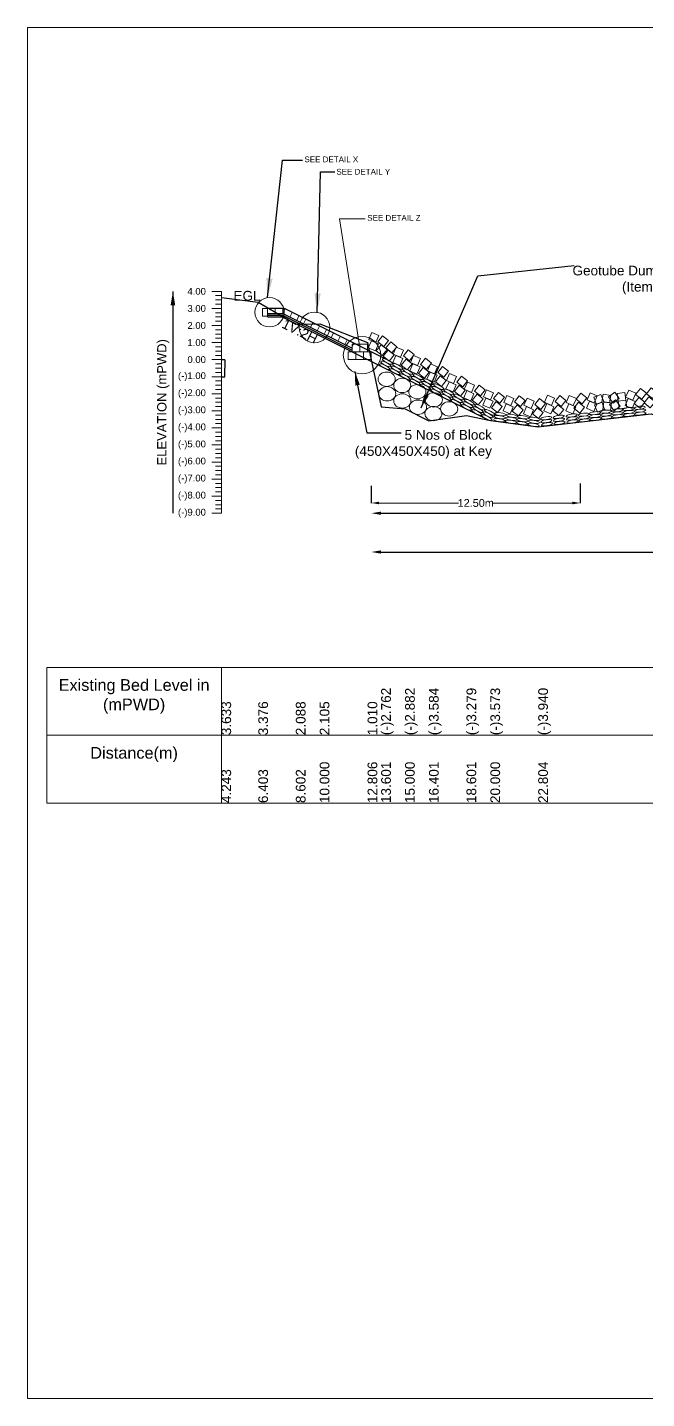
# Model space of a CAD drawing. Header units: inches. Extents: x 91231 to 269365, y -29123 to 27954.
# Drawn here: x 163051 to 166243, y -23047 to -15976 of the extents above; entities that cross this region are included whole.
import ezdxf

# ---------------------------------------------------------------- set-up
doc = ezdxf.new("R2010")
doc.units = ezdxf.units.IN
doc.header["$LTSCALE"] = 7
doc.header["$MEASUREMENT"] = 0
doc.header["$PDMODE"] = 3
for name, color, linetype, lineweight in [('Cross section Data Border', 7, 'Continuous', 9), ('Cross Section Labels', 7, 'Continuous', 9), ('Existing_Bed_Level for Xsection', 7, 'Continuous', 25), ('Long Section Labels', 7, 'Continuous', 9)]:
    doc.layers.add(name, color=color, linetype=linetype, lineweight=lineweight)
doc.styles.get("Standard").update_dxf_attribs({"font": 'arial.ttf'})
doc.dimstyles.new('Appron Lebeling Style', dxfattribs={"dimtxt": 50, "dimasz": 50, "dimexe": 0.18, "dimexo": 0.0625, "dimgap": 0.09, "dimtad": 0, "dimtih": 1, "dimtoh": 1, "dimdec": 4, "dimzin": 0, "dimdsep": 46, "dimtxsty": 'Standard', "dimcen": 0.09, "dimse1": 1, "dimse2": 1, "dimadec": 0, "dimazin": 0, "dimtfac": 1, "dimtdec": 4, "dimtofl": 0, "dimtmove": 0, "dimatfit": 3, "dimfxl": 1, "dimtolj": 1, "dimtzin": 0, "dimarcsym": 0})
doc.dimstyles.get("Standard").update_dxf_attribs({"dimtxt": 0.18, "dimasz": 0.18, "dimexe": 0.18, "dimexo": 0.0625, "dimgap": 0.09, "dimtad": 0, "dimtih": 1, "dimtoh": 1, "dimdec": 4, "dimzin": 0, "dimdsep": 46, "dimtxsty": 'Standard', "dimcen": 0.09, "dimadec": 0, "dimazin": 0, "dimtfac": 1, "dimtdec": 4, "dimtofl": 0, "dimtmove": 0, "dimatfit": 3, "dimfxl": 1, "dimtolj": 1, "dimtzin": 0, "dimarcsym": 0})

# ---------------------------------------------------------------- blocks, each defined once
blk = doc.blocks.new('*D1')
at = {"layer": 'Cross Section Labels', "color": 0, "lineweight": -2, "transparency": 16777216}
for p, q in [((164873.2, -18481.3), (166681.5, -18481.3)), ((168736.9, -18481.3), (166928.7, -18481.3))]:
    blk.add_line(p, q, dxfattribs=at)
at = {"layer": 'Cross Section Labels', "color": 0, "transparency": 16777216}
for points in [[(164873.2, -18473), (164873.2, -18489.6), (164823.2, -18481.3)], [(168736.9, -18473), (168736.9, -18489.6), (168786.9, -18481.3)]]:
    blk.add_solid(points, dxfattribs=at)
at = {"layer": 'Defpoints', "color": 0, "transparency": 16777216}
for p in [(164823.2, -17689.3), (168786.9, -18362.5), (168786.9, -18481.3)]:
    blk.add_point(p, dxfattribs=at)
at = {"layer": 'Cross Section Labels', "color": 0, "transparency": 16777216, "insert": (166805.1, -18481.3), "char_height": 50, "attachment_point": 5}
blk.add_mtext('\\A1;48.00 m', dxfattribs=at)
blk = doc.blocks.new('*D2')
at = {"layer": 'Cross Section Labels', "color": 0, "lineweight": -2, "transparency": 16777216}
for p, q in [((164873.2, -18681.3), (166449.5, -18681.3)), ((168736.9, -18681.3), (167160.7, -18681.3))]:
    blk.add_line(p, q, dxfattribs=at)
at = {"layer": 'Cross Section Labels', "color": 0, "transparency": 16777216}
for points in [[(164873.2, -18673), (164873.2, -18689.6), (164823.2, -18681.3)], [(168736.9, -18673), (168736.9, -18689.6), (168786.9, -18681.3)]]:
    blk.add_solid(points, dxfattribs=at)
at = {"layer": 'Defpoints', "color": 0, "transparency": 16777216}
for p in [(164823.2, -17689.3), (168786.9, -18362.5), (168786.9, -18681.3)]:
    blk.add_point(p, dxfattribs=at)
at = {"layer": 'Cross Section Labels', "color": 0, "transparency": 16777216, "insert": (166805.1, -18681.3), "char_height": 50, "attachment_point": 5}
blk.add_mtext('\\A1;Block @21.00 m³/m ^JGoo Bag @27.00 m³/m ', dxfattribs=at)
blk = doc.blocks.new('*D11')
at = {"layer": 'Defpoints', "color": 0, "transparency": 16777216}
for p in [(164823.2, -18340.6), (165900.8, -18328.1), (165900.8, -18428.6)]:
    blk.add_point(p, dxfattribs=at)
at = {"layer": 'Long Section Labels', "color": 0, "lineweight": -2, "transparency": 16777216}
for p, q in [((164823.2, -18340.7), (164823.2, -18428.8)), ((165900.8, -18328.1), (165900.8, -18428.8))]:
    blk.add_line(p, q, dxfattribs=at)
at = {"layer": 'Long Section Labels', "color": 0, "lineweight": 0, "transparency": 16777216}
for p, q in [((164863.2, -18428.6), (165273.6, -18428.6)), ((165860.8, -18428.6), (165450.5, -18428.6))]:
    blk.add_line(p, q, dxfattribs=at)
at = {"layer": 'Long Section Labels', "color": 0, "transparency": 16777216}
for points in [[(164863.2, -18421.9), (164863.2, -18435.2), (164823.2, -18428.6)], [(165860.8, -18421.9), (165860.8, -18435.2), (165900.8, -18428.6)]]:
    blk.add_solid(points, dxfattribs=at)
at = {"layer": 'Long Section Labels', "color": 0, "transparency": 16777216, "insert": (165362, -18428.6), "char_height": 40, "attachment_point": 5}
blk.add_mtext('\\A1;12.50m', dxfattribs=at)
blk = doc.blocks.new('*D12')
at = {"layer": 'Defpoints', "color": 0, "transparency": 16777216}
for p in [(164050.9, -17689.3), (164050.9, -17777.3), (164068.3, -17777.3)]:
    blk.add_point(p, dxfattribs=at)
at = {"layer": 'Long Section Labels', "color": 0, "lineweight": -2, "transparency": 16777216}
for p, q in [((164050.9, -17689.3), (164068.5, -17689.3)), ((164068.3, -17689.5), (164068.3, -17733.1)), ((164068.3, -17777.1), (164068.3, -17733.5)), ((164050.9, -17777.3), (164068.5, -17777.3))]:
    blk.add_line(p, q, dxfattribs=at)
at = {"layer": 'Long Section Labels', "color": 0, "transparency": 16777216}
for points in [[(164068.3, -17689.5), (164068.3, -17689.5), (164068.3, -17689.3)], [(164068.3, -17777.1), (164068.3, -17777.1), (164068.3, -17777.3)]]:
    blk.add_solid(points, dxfattribs=at)
at = {"layer": 'Long Section Labels', "color": 0, "transparency": 16777216, "insert": (164068.3, -17733.3), "char_height": 0.18, "attachment_point": 5}
blk.add_mtext('\\A1;88.0000', dxfattribs=at)

msp = doc.modelspace()

# ---------------------------------------------------------------- linework, layer by layer
at = {"layer": 'Cross section Data Border'}
msp.add_lwpolyline([(163150.86651, -19276.02842), (172097.14178, -19276.02842), (172097.14178, -19976.02842), (163150.86651, -19976.02842)], close=True, dxfattribs=at)
for points in [[(164050.86651, -19276.02842), (164050.86651, -19976.02842)], [(163150.86651, -19626.02842), (172097.14178, -19626.02842)]]:
    msp.add_lwpolyline(points, dxfattribs=at)
at = {"layer": 'Cross Section Labels'}
msp.add_lwpolyline([(163050.86651, -15976.02842), (173050.86651, -15976.02842), (173050.86651, -23047.02842), (163050.86651, -23047.02842)], close=True, dxfattribs=at)
msp.add_lwpolyline([(164761.0193, -17606.31278), (164659.55832, -16962.4336), (164792.08089, -16962.56833)], dxfattribs=at)
for centre, radius in [((164298.83373, -17445.00829), 75.51259), ((164530.53959, -17523.00525), 78.80143), ((164775.73359, -17666.24), 96.38374)]:
    msp.add_circle(centre, radius, dxfattribs=at)
at = {"layer": 'Existing_Bed_Level for Xsection'}
for points in [[(164050.86651, -17369.60442), (164240.98907, -17392.22042), (164434.51876, -17505.56442), (164557.51413, -17504.06842), (164804.464, -17600.42842), (164874.44354, -17932.36442), (164997.51413, -17942.92442), (165120.82145, -18004.70042), (165314.40875, -17977.86042), (165437.51413, -18003.73242), (165684.22288, -18036.02842), (166265.67178, -17968.26842), (166388.42837, -18014.90842), (166582.84716, -18080.02842), (166900.04482, -18112.58842), (167145.42878, -18152.18842), (167462.53725, -18195.30842), (167974.22171, -18257.78842), (168219.54188, -18287.70842), (168853.82943, -18371.30842), (169293.67937, -18433.78842), (169805.37314, -18476.02842), (170367.82952, -18465.46842)], [(164902.40189, -17689.30842), (164379.97614, -17428.09554), (164374.40189, -17425.30842), (164368.1697, -17425.30842), (164288.9697, -17425.30842)], [(164288.9697, -17451.70842), (164368.1697, -17451.70842), (164724.20189, -17629.72452)], [(164288.9697, -17460.50842), (164366.0923, -17460.50842), (164724.20189, -17639.56322)], [(164288.9697, -17469.30842), (164364.0149, -17469.30842), (165429.4903, -18002.04612)]]:
    msp.add_lwpolyline(points, dxfattribs=at)
at = {"layer": 'Long Section Labels'}
msp.add_line((164288.9697, -17469.30842), (164288.9697, -17464.90842), dxfattribs=at)
for points in [[(164050.86651, -17337.30842), (164000.86651, -17337.30842)], [(164050.86651, -17359.30842), (164020.86651, -17359.30842)], [(164050.86651, -17381.30842), (164020.86651, -17381.30842)], [(164050.86651, -18481.30842), (164050.86651, -18393.30842), (164050.86651, -18305.30842), (164050.86651, -18217.30842), (164050.86651, -18129.30842), (164050.86651, -18041.30842), (164050.86651, -17953.30842), (164050.86651, -17865.30842), (164050.86651, -17777.30842), (164050.86651, -17689.30842), (164050.86651, -17601.30842), (164050.86651, -17513.30842), (164050.86651, -17425.30842), (164050.86651, -17337.30842)], [(164050.86651, -17425.30842), (164000.86651, -17425.30842)], [(164050.86651, -17403.30842), (164020.86651, -17403.30842)], [(164050.86651, -17447.30842), (164020.86651, -17447.30842)], [(164050.86651, -17513.30842), (164000.86651, -17513.30842)], [(164050.86651, -17469.30842), (164020.86651, -17469.30842)], [(164050.86651, -17491.30842), (164020.86651, -17491.30842)], [(164050.86651, -17535.30842), (164020.86651, -17535.30842)], [(164050.86651, -17601.30842), (164000.86651, -17601.30842)], [(164050.86651, -17557.30842), (164020.86651, -17557.30842)], [(164050.86651, -17579.30842), (164020.86651, -17579.30842)], [(164050.86651, -17623.30842), (164020.86651, -17623.30842)], [(164050.86651, -17645.30842), (164020.86651, -17645.30842)], [(164050.86651, -17667.30842), (164020.86651, -17667.30842)], [(164050.86651, -17689.30842), (164000.86651, -17689.30842)], [(164050.86651, -17711.30842), (164020.86651, -17711.30842)], [(164050.86651, -17733.30842), (164020.86651, -17733.30842)], [(164050.86651, -17777.30842), (164000.86651, -17777.30842)], [(164050.86651, -17755.30842), (164020.86651, -17755.30842)], [(164050.86651, -17799.30842), (164020.86651, -17799.30842)], [(164050.86651, -17865.30842), (164000.86651, -17865.30842)], [(164050.86651, -17821.30842), (164020.86651, -17821.30842)], [(164050.86651, -17843.30842), (164020.86651, -17843.30842)], [(164050.86651, -17887.30842), (164020.86651, -17887.30842)], [(164050.86651, -17953.30842), (164000.86651, -17953.30842)], [(164050.86651, -17909.30842), (164020.86651, -17909.30842)], [(164050.86651, -17931.30842), (164020.86651, -17931.30842)], [(164050.86651, -17975.30842), (164020.86651, -17975.30842)], [(164050.86651, -17997.30842), (164020.86651, -17997.30842)], [(164050.86651, -18019.30842), (164020.86651, -18019.30842)], [(164050.86651, -18041.30842), (164000.86651, -18041.30842)], [(164050.86651, -18063.30842), (164020.86651, -18063.30842)], [(164050.86651, -18085.30842), (164020.86651, -18085.30842)], [(164050.86651, -18129.30842), (164000.86651, -18129.30842)], [(164050.86651, -18107.30842), (164020.86651, -18107.30842)], [(164050.86651, -18151.30842), (164020.86651, -18151.30842)], [(164050.86651, -18217.30842), (164000.86651, -18217.30842)], [(164050.86651, -18173.30842), (164020.86651, -18173.30842)], [(164050.86651, -18195.30842), (164020.86651, -18195.30842)], [(164050.86651, -18239.30842), (164020.86651, -18239.30842)], [(164050.86651, -18305.30842), (164000.86651, -18305.30842)], [(164050.86651, -18261.30842), (164020.86651, -18261.30842)], [(164050.86651, -18283.30842), (164020.86651, -18283.30842)], [(164050.86651, -18327.30842), (164020.86651, -18327.30842)], [(164050.86651, -18349.30842), (164020.86651, -18349.30842)], [(164050.86651, -18371.30842), (164020.86651, -18371.30842)], [(164050.86651, -18393.30842), (164000.86651, -18393.30842)], [(164050.86651, -18415.30842), (164020.86651, -18415.30842)], [(164050.86651, -18437.30842), (164020.86651, -18437.30842)], [(164050.86651, -18481.30842), (164000.86651, -18481.30842)], [(164050.86651, -18459.30842), (164020.86651, -18459.30842)]]:
    msp.add_lwpolyline(points, dxfattribs=at)
for points in [[(164288.9697, -17425.30842), (164262.5697, -17425.30842), (164262.5697, -17464.90842), (164288.9697, -17464.90842)], [(164328.5697, -17425.30842), (164288.9697, -17425.30842), (164288.9697, -17451.70842), (164328.5697, -17451.70842)], [(164368.1697, -17425.30842), (164328.5697, -17425.30842), (164328.5697, -17451.70842), (164368.1697, -17451.70842)], [(164415.39545, -17445.8052), (164379.97614, -17428.09554), (164368.1697, -17451.70842), (164403.58902, -17469.41808)], [(164450.81477, -17463.51486), (164415.39545, -17445.8052), (164403.58902, -17469.41808), (164439.00833, -17487.12774)], [(164486.23409, -17481.22452), (164450.81477, -17463.51486), (164439.00833, -17487.12774), (164474.42765, -17504.83739)], [(164521.6534, -17498.93417), (164486.23409, -17481.22452), (164474.42765, -17504.83739), (164509.84697, -17522.54705)], [(164557.07272, -17516.64383), (164521.6534, -17498.93417), (164509.84697, -17522.54705), (164545.26628, -17540.25671)], [(164592.49204, -17534.35349), (164557.07272, -17516.64383), (164545.26628, -17540.25671), (164580.6856, -17557.96637)], [(164627.91135, -17552.06315), (164592.49204, -17534.35349), (164580.6856, -17557.96637), (164616.10492, -17575.67603)], [(164663.33067, -17569.77281), (164627.91135, -17552.06315), (164616.10492, -17575.67603), (164651.52423, -17593.38569)], [(164698.74999, -17587.48247), (164663.33067, -17569.77281), (164651.52423, -17593.38569), (164686.94355, -17611.09534)], [(164734.16931, -17605.19213), (164698.74999, -17587.48247), (164686.94355, -17611.09534), (164722.36287, -17628.805)], [(164860.27055, -17608.20761), (164823.90517, -17592.53219), (164808.22974, -17628.89757), (164844.59512, -17644.57299)], [(164863.20742, -17564.96784), (164826.84204, -17549.29242), (164811.16661, -17585.6578), (164847.53199, -17601.33322)], [(164881.74102, -17565.78552), (164857.15671, -17596.83019), (164888.20138, -17621.4145), (164912.78569, -17590.36983)], [(164954.64937, -17622.47324), (164923.58513, -17597.91366), (164899.02555, -17628.9779), (164930.08979, -17653.53748)], [(164744.00189, -17649.70842), (164704.40189, -17649.70842), (164704.40189, -17689.30842), (164744.00189, -17689.30842)], [(164763.80189, -17610.10842), (164724.20189, -17610.10842), (164724.20189, -17649.70842), (164763.80189, -17649.70842)], [(164783.60189, -17649.70842), (164744.00189, -17649.70842), (164744.00189, -17689.30842), (164783.60189, -17689.30842)], [(164803.40189, -17610.10842), (164763.80189, -17610.10842), (164763.80189, -17649.70842), (164803.40189, -17649.70842)], [(164823.20189, -17649.70842), (164783.60189, -17649.70842), (164783.60189, -17689.30842), (164823.20189, -17689.30842)], [(164873.99183, -17612.63071), (164849.40752, -17643.67538), (164880.45219, -17668.25969), (164905.0365, -17637.21502)], [(164941.05609, -17665.25433), (164909.99185, -17640.69474), (164885.43226, -17671.75898), (164916.4965, -17696.31856)], [(164986.02299, -17683.53777), (164949.65761, -17667.86234), (164933.98218, -17704.22773), (164970.34757, -17719.90315)], [(164988.95986, -17640.298), (164952.59448, -17624.62257), (164936.91905, -17660.98795), (164973.28443, -17676.66338)], [(165044.89954, -17663.61103), (165013.8353, -17639.05145), (164989.27572, -17670.11568), (165020.33996, -17694.67527)], [(165077.60003, -17683.73177), (165041.23465, -17668.05635), (165025.55922, -17704.42173), (165061.9246, -17720.09715)], [(165033.54077, -17710.75676), (165002.47653, -17686.19718), (164977.91695, -17717.26142), (165008.98119, -17741.821)], [(165074.66316, -17726.97154), (165038.29778, -17711.29612), (165022.62235, -17747.6615), (165058.98773, -17763.33692)], [(165122.18094, -17754.19054), (165091.1167, -17729.63095), (165066.55712, -17760.69519), (165097.62135, -17785.25477)], [(165133.53971, -17707.0448), (165102.47547, -17682.48522), (165077.91589, -17713.54946), (165108.98012, -17738.10904)], [(165165.66884, -17726.02266), (165129.30346, -17710.34723), (165113.62803, -17746.71261), (165149.99342, -17762.38804)], [(165221.60852, -17749.33569), (165190.54428, -17724.77611), (165165.9847, -17755.84034), (165197.04894, -17780.39993)], [(165162.73197, -17769.26243), (165126.36659, -17753.587), (165110.69116, -17789.95239), (165147.05655, -17805.62781)], [(165210.24975, -17796.48142), (165179.18551, -17771.92184), (165154.62593, -17802.98608), (165185.69017, -17827.54566)], [(165260.6116, -17819.08912), (165224.24622, -17803.4137), (165208.57079, -17839.77908), (165244.93618, -17855.4545)], [(165263.54847, -17775.84935), (165227.18309, -17760.17392), (165211.50766, -17796.53931), (165247.87305, -17812.21473)], [(165319.48815, -17799.16238), (165288.42391, -17774.6028), (165263.86433, -17805.66703), (165294.92857, -17830.22662)], [(165355.0484, -17821.56912), (165318.68302, -17805.8937), (165303.00759, -17842.25908), (165339.37297, -17857.93451)], [(165308.12938, -17846.30812), (165277.06514, -17821.74853), (165252.50556, -17852.81277), (165283.5698, -17877.37235)], [(165352.11153, -17864.80889), (165315.74615, -17849.13347), (165300.07072, -17885.49885), (165336.43611, -17901.17428)], [(165399.62931, -17892.02789), (165368.56507, -17867.46831), (165344.00549, -17898.53254), (165375.06973, -17923.09213)], [(165410.98808, -17844.88216), (165379.92384, -17820.32257), (165355.36426, -17851.38681), (165386.4285, -17875.94639)], [(165451.12139, -17903.26381), (165414.75601, -17887.58838), (165399.08059, -17923.95376), (165435.44597, -17939.62919)], [(165454.05826, -17860.02403), (165417.69288, -17844.34861), (165402.01746, -17880.71399), (165438.38284, -17896.38942)], [(165509.99794, -17883.33707), (165478.93371, -17858.77748), (165454.37412, -17889.84172), (165485.43836, -17914.4013)], [(165558.7113, -17889.74181), (165522.34592, -17874.06638), (165506.6705, -17910.43177), (165543.03588, -17926.10719)], [(165617.51025, -17900.48195), (165586.44601, -17875.92237), (165561.88643, -17906.98661), (165592.95066, -17931.54619)], [(165662.79199, -17904.02925), (165626.42661, -17888.35383), (165610.75119, -17924.71921), (165647.11657, -17940.39463)], [(165768.01689, -17888.59892), (165731.65151, -17872.9235), (165715.97608, -17909.28888), (165752.34146, -17924.9643)], [(165826.81583, -17899.33907), (165795.75159, -17874.77948), (165771.19201, -17905.84372), (165802.25625, -17930.4033)], [(165880.67587, -17889.17036), (165844.31049, -17873.49494), (165828.63506, -17909.86032), (165865.00044, -17925.53575)], [(165934.70438, -17886.52166), (165903.64014, -17861.96207), (165879.08056, -17893.02631), (165910.1448, -17917.58589)], [(165988.56442, -17876.35296), (165952.19904, -17860.67753), (165936.52361, -17897.04291), (165972.88899, -17912.71834)], [(166006.97035, -17869.01397), (165970.16612, -17883.62933), (165984.78147, -17920.43356), (166021.5857, -17905.8182)], [(166057.67939, -17873.43084), (166018.50062, -17867.67027), (166012.74005, -17906.84904), (166051.91882, -17912.60961)], [(166078.62789, -17857.85417), (166046.84158, -17881.47175), (166070.45916, -17913.25807), (166102.24548, -17889.64048)], [(166131.25233, -17859.01348), (166091.91852, -17863.5973), (166096.50234, -17902.93111), (166135.83615, -17898.34729)], [(166186.75224, -17862.13753), (166150.38686, -17846.46211), (166134.71143, -17882.82749), (166171.07682, -17898.50291)], [(166203.22374, -17884.22559), (166178.63943, -17915.27026), (166209.6841, -17939.85458), (166234.26841, -17908.80991)], [(166210.97293, -17837.3804), (166186.38862, -17868.42507), (166217.43329, -17893.00938), (166242.0176, -17861.96471)], [(166286.23351, -17906.30719), (166255.16927, -17881.7476), (166230.60969, -17912.81184), (166261.67393, -17937.37142)], [(166297.59228, -17859.16145), (166266.52804, -17834.60187), (166241.96846, -17865.66611), (166273.03269, -17890.22569)], [(165498.63917, -17930.4828), (165467.57494, -17905.92322), (165443.01535, -17936.98745), (165474.07959, -17961.54704)], [(165555.77444, -17932.98158), (165519.40905, -17917.30616), (165503.73363, -17953.67154), (165540.09901, -17969.34696)], [(165606.15148, -17947.62769), (165575.08724, -17923.0681), (165550.52766, -17954.13234), (165581.59189, -17978.69193)], [(165659.85513, -17947.26902), (165623.48974, -17931.5936), (165607.81432, -17967.95898), (165644.1797, -17983.63441)], [(165710.23217, -17961.91513), (165679.16793, -17937.35555), (165654.60835, -17968.41978), (165685.67258, -17992.97937)], [(165721.59094, -17914.7694), (165690.5267, -17890.20981), (165665.96712, -17921.27405), (165697.03135, -17945.83363)], [(165765.08002, -17931.83869), (165728.71464, -17916.16327), (165713.03921, -17952.52865), (165749.40459, -17968.20408)], [(165815.45706, -17946.4848), (165784.39283, -17921.92522), (165759.83324, -17952.98945), (165790.89748, -17977.54904)], [(165877.739, -17932.41014), (165841.37362, -17916.73471), (165825.69819, -17953.10009), (165862.06357, -17968.77552)], [(165923.34561, -17933.66739), (165892.28138, -17909.10781), (165867.72179, -17940.17205), (165898.78603, -17964.73163)], [(165985.62755, -17919.59273), (165949.26217, -17903.9173), (165933.58674, -17940.28269), (165969.95212, -17955.95811)], [(166011.55417, -17908.34778), (165974.74994, -17922.96314), (165989.3653, -17959.76737), (166026.16953, -17945.15201)], [(166062.26321, -17912.76465), (166023.08444, -17907.00408), (166017.32388, -17946.18285), (166056.50264, -17951.94342)], [(166083.21172, -17897.18798), (166051.4254, -17920.80556), (166075.04299, -17952.59188), (166106.8293, -17928.97429)], [(166135.83615, -17898.34729), (166096.50234, -17902.93111), (166101.08617, -17942.26492), (166140.41998, -17937.6811)], [(166183.81537, -17905.3773), (166147.44999, -17889.70188), (166131.77457, -17926.06726), (166168.13995, -17941.74268)]]:
    msp.add_lwpolyline(points, close=True, dxfattribs=at)
for centre, major_axis, ratio in [((164891.78206, -17725.45492), (26.08233, -13.31936), 0.255), ((164898.59489, -17711.33452), (26.08233, -13.31936), 0.255), ((164906.66919, -17698.22243), (26.08233, -13.31936), 0.255), ((164944.7478, -17751.32351), (26.08233, -13.31936), 0.255), ((164951.56063, -17737.20311), (26.08233, -13.31936), 0.255), ((164959.63493, -17724.09102), (26.08233, -13.31936), 0.255), ((165003.33176, -17763.86751), (26.08233, -13.31936), 0.255), ((165011.40606, -17750.75542), (26.08233, -13.31936), 0.255), ((164902.66406, -17789.97531), (44, 0), 0.84), ((164983.27656, -17822.56262), (44, 0), 0.84), ((164996.51893, -17777.98791), (26.08233, -13.31936), 0.255), ((165060.87976, -17854.61107), (44, 0), 0.84), ((165049.08647, -17804.65231), (26.08233, -13.31936), 0.255), ((165055.8993, -17790.53191), (26.08233, -13.31936), 0.255), ((165063.9736, -17777.41982), (26.08233, -13.31936), 0.255), ((165103.02226, -17830.26204), (26.08233, -13.31936), 0.255), ((165109.83509, -17816.14165), (26.08233, -13.31936), 0.255), ((165117.90939, -17803.02956), (26.08233, -13.31936), 0.255), ((165170.87513, -17828.89815), (26.08233, -13.31936), 0.255), ((164905.35801, -17865.15691), (44, 0), 0.84), ((164983.68845, -17902.29928), (44, 0), 0.84), ((165145.88245, -17896.6592), (44, 0), 0.84), ((165155.988, -17856.13063), (26.08233, -13.31936), 0.255), ((165162.80083, -17842.01023), (26.08233, -13.31936), 0.255), ((165207.75913, -17882.79503), (26.08233, -13.31936), 0.255), ((165214.57197, -17868.67463), (26.08233, -13.31936), 0.255), ((165222.64627, -17855.56255), (26.08233, -13.31936), 0.255), ((165267.1395, -17895.33904), (26.08233, -13.31936), 0.255), ((165275.2138, -17882.22695), (26.08233, -13.31936), 0.255), ((165064.45952, -17934.46313), (44, 0), 0.84), ((165144.01027, -17967.75733), (44, 0), 0.84), ((165224.92098, -17943.29631), (44, 0), 0.84), ((165260.32667, -17909.45943), (26.08233, -13.31936), 0.255), ((165314.24051, -17935.61778), (26.08233, -13.31936), 0.255), ((165321.05334, -17921.49738), (26.08233, -13.31936), 0.255), ((165329.12764, -17908.38529), (26.08233, -13.31936), 0.255), ((165367.20625, -17961.48636), (26.08233, -13.31936), 0.255), ((165374.01908, -17947.36597), (26.08233, -13.31936), 0.255), ((165382.09338, -17934.25388), (26.08233, -13.31936), 0.255), ((165425.79021, -17974.03037), (26.08233, -13.31936), 0.255), ((165433.86451, -17960.91828), (26.08233, -13.31936), 0.255), ((165976.29038, -17965.34002), (29.08954, 3.38999), 0.255), ((166032.65457, -17957.77032), (29.08954, 3.38999), 0.255), ((166090.83364, -17950.99033), (29.08954, 3.38999), 0.255), ((166092.56531, -17965.84977), (29.08954, 3.38999), 0.255), ((166149.01272, -17944.21035), (29.08954, 3.38999), 0.255), ((166150.74439, -17959.06979), (29.08954, 3.38999), 0.255), ((166207.19179, -17937.43037), (29.08954, 3.38999), 0.255), ((166208.92346, -17952.28981), (29.08954, 3.38999), 0.255), ((166210.65513, -17967.14924), (29.08954, 3.38999), 0.255), ((165418.97738, -17988.15077), (26.08233, -13.31936), 0.255), ((165483.8951, -18001.71913), (28.95495, -4.39361), 0.255), ((165485.89613, -17986.16933), (28.95495, -4.39361), 0.255), ((165489.41263, -17971.17748), (28.95495, -4.39361), 0.255), ((165542.43466, -18009.51916), (28.95495, -4.39361), 0.255), ((165544.43568, -17993.96936), (28.95495, -4.39361), 0.255), ((165547.95219, -17978.97752), (28.95495, -4.39361), 0.255), ((165600.74468, -18016.8606), (28.95495, -4.39361), 0.255), ((165602.7457, -18001.3108), (28.95495, -4.39361), 0.255), ((165606.26221, -17986.31896), (28.95495, -4.39361), 0.255), ((165659.51327, -18025.57826), (28.95495, -4.39361), 0.255), ((165661.5143, -18010.02846), (28.95495, -4.39361), 0.255), ((165665.0308, -17995.03661), (28.95495, -4.39361), 0.255), ((165724.79719, -17991.33014), (28.85941, 4.98274), 0.255), ((165726.19907, -18006.66493), (28.85941, 4.98274), 0.255), ((165729.21509, -18022.05012), (28.85941, 4.98274), 0.255), ((165789.82971, -17984.53663), (28.85941, 4.98274), 0.255), ((165791.2316, -17999.87142), (28.85941, 4.98274), 0.255), ((165794.24762, -18015.25661), (28.85941, 4.98274), 0.255), ((165856.67461, -17977.06419), (28.85941, 4.98274), 0.255), ((165858.07649, -17992.39898), (28.85941, 4.98274), 0.255), ((165861.09251, -18007.78417), (28.85941, 4.98274), 0.255), ((165918.50526, -17972.90972), (29.08954, 3.38999), 0.255), ((165920.23692, -17987.76916), (29.08954, 3.38999), 0.255), ((165921.96859, -18002.6286), (29.08954, 3.38999), 0.255), ((165978.02204, -17980.19946), (29.08954, 3.38999), 0.255), ((165979.75371, -17995.0589), (29.08954, 3.38999), 0.255), ((166034.38624, -17972.62976), (29.08954, 3.38999), 0.255), ((166036.1179, -17987.4892), (29.08954, 3.38999), 0.255), ((166094.29698, -17980.70921), (29.08954, 3.38999), 0.255), ((166152.47605, -17973.92923), (29.08954, 3.38999), 0.255)]:
    msp.add_ellipse(centre, major_axis=major_axis, ratio=ratio, dxfattribs=at)

# ---------------------------------------------------------------- texts
at = {"layer": 'Cross section Data Border', "char_height": 60, "width": 800, "attachment_point": 5}
for s, insert in [('Existing Bed Level in (mPWD)', (163600.86651, -19426.02842)), ('Distance(m)', (163600.86651, -19726.02842))]:
    msp.add_mtext(s, dxfattribs=dict(at, insert=insert))
at = {"layer": 'Cross Section Labels'}
for s, p in [('SEE DETAIL X', (164478.98023, -16671.16099)), ('SEE DETAIL Y', (164643.79211, -16734.90342)), ('SEE DETAIL Z', (164802.71635, -16973.01083))]:
    msp.add_text(s, height=29.5, dxfattribs=at).set_placement(p)
at = {"layer": 'Cross Section Labels', "char_height": 50}
for s, insert, attachment_point in [('Geotube Dumping @ 15m^ 3/m\\P(Item Code 40-488-60)', (166822.37121, -17353.18451), 9), ('EGL', (164252.71333, -17385.40657), 9), ('5 Nos of Block ^J(450X450X450) at Key', (165445.51034, -18126.38977), 6)]:
    msp.add_mtext(s, dxfattribs=dict(at, insert=insert, attachment_point=attachment_point))
at = {"layer": 'Cross Section Labels', "insert": (164466.9245, -17520.76322), "char_height": 50, "attachment_point": 2, "rotation": 333.434948823}
msp.add_mtext('1V:2H', dxfattribs=at)
at = {"layer": 'Long Section Labels', "char_height": 35, "attachment_point": 6}
for s, insert in [('4.00', (163970.86651, -17337.30842)), ('3.00', (163970.86651, -17425.30842)), ('2.00', (163970.86651, -17513.30842)), ('1.00', (163970.86651, -17601.30842)), ('0.00', (163970.86651, -17689.30842)), ('(-)1.00', (163970.86651, -17777.30842)), ('(-)2.00', (163970.86651, -17865.30842)), ('(-)3.00', (163970.86651, -17953.30842)), ('(-)4.00', (163970.86651, -18041.30842)), ('(-)5.00', (163970.86651, -18129.30842)), ('(-)6.00', (163970.86651, -18217.30842)), ('(-)7.00', (163970.86651, -18305.30842)), ('(-)8.00', (163970.86651, -18393.30842)), ('(-)9.00', (163970.86651, -18481.30842))]:
    msp.add_mtext(s, dxfattribs=dict(at, insert=insert))
at = {"layer": 'Long Section Labels', "rotation": 90}
for s, insert, char_height, attachment_point in [('ELEVATION (mPWD)', (163750.86651, -17909.30842), 48, 5), ('(-)2.762', (164874.44354, -19626.02842), 50, 1), ('(-)2.882', (164997.51413, -19626.02842), 50, 1), ('(-)3.584', (165120.82145, -19626.02842), 50, 1), ('(-)3.279', (165314.40875, -19626.02842), 50, 1), ('(-)3.573', (165437.51413, -19626.02842), 50, 1), ('(-)3.940', (165684.22288, -19626.02842), 50, 1), ('3.633', (164050.86651, -19626.02842), 50, 1), ('3.376', (164240.98907, -19626.02842), 50, 1), ('2.088', (164434.51876, -19626.02842), 50, 1), ('2.105', (164557.51413, -19626.02842), 50, 1), ('1.010', (164804.464, -19626.02842), 50, 1), ('10.000', (164557.51413, -19976.02842), 50, 1), ('12.806', (164804.464, -19976.02842), 50, 1), ('13.601', (164874.44354, -19976.02842), 50, 1), ('15.000', (164997.51413, -19976.02842), 50, 1), ('16.401', (165120.82145, -19976.02842), 50, 1), ('18.601', (165314.40875, -19976.02842), 50, 1), ('20.000', (165437.51413, -19976.02842), 50, 1), ('22.804', (165684.22288, -19976.02842), 50, 1), ('4.243', (164050.86651, -19976.02842), 50, 1), ('6.403', (164240.98907, -19976.02842), 50, 1), ('8.602', (164434.51876, -19976.02842), 50, 1)]:
    msp.add_mtext(s, dxfattribs=dict(at, insert=insert, char_height=char_height, attachment_point=attachment_point))

# ---------------------------------------------------------------- dimensions: what is measured, and where the dimension line sits
at = {"layer": 'Cross Section Labels'}
for base, text, picture, middle in [((168786.93963, -18481.30842), '48.00 m', '*D1', (166805.07076, -18481.30842)), ((168786.93963, -18681.30842), 'Block @21.00 m³/m ^JGoo Bag @27.00 m³/m ', '*D2', (166805.07076, -18681.30842))]:
    dim = msp.add_linear_dim(base=base, p1=(164823.20189, -17689.30842), p2=(168786.93963, -18362.49225), text=text, dimstyle='Appron Lebeling Style', dxfattribs=at)
    dim.commit()
    dim.dimension.update_dxf_attribs({"geometry": picture, "text_midpoint": middle})
at = {"layer": 'Long Section Labels'}
dim = msp.add_linear_dim(base=(164068.28295, -17777.30842), p1=(164050.86651, -17689.30842), p2=(164050.86651, -17777.30842), angle=90, dimstyle='Standard', dxfattribs=at)
dim.commit()
dim.dimension.update_dxf_attribs({"geometry": '*D12', "text_midpoint": (164068.28295, -17733.30842)})
dim = msp.add_linear_dim(base=(165900.83721, -18428.57495), p1=(164823.20189, -18340.62461), p2=(165900.83721, -18328.06016), text='12.50m', dimstyle='Standard', override={"dimtxt": 40, "dimasz": 40, "dimlwd": 0}, dxfattribs=at)
dim.commit()
dim.dimension.update_dxf_attribs({"geometry": '*D11', "text_midpoint": (165362.01955, -18428.57495)})

# ---------------------------------------------------------------- leaders
at = {"layer": 'Cross Section Labels'}
for points, override in [([(164288.08992, -17369.49721), (164366.39851, -16661.22145), (164469.23255, -16661.12258)], {"dimasz": 100, "dimgap": 0.09, "dimtad": 0}), ([(164544.16228, -17447.36577), (164561.80631, -16720.16375), (164635.90291, -16720.571)], {"dimasz": 100, "dimgap": 0.09, "dimtad": 0}), ([(165080.14993, -17937.55161), (165372.63358, -17256.80351), (165868.85825, -17203.37778)], {"dimasz": 72}), ([(164738.74864, -17750.23913), (164801.11742, -18066.29193), (164978.17052, -18066.29193)], {"dimasz": 72})]:
    msp.add_leader(points, dimstyle='Standard', override=override, dxfattribs=at)
at = {"layer": 'Long Section Labels'}
msp.add_leader([(163800.86651, -17337.30842), (163800.86651, -18481.30842)], dimstyle='Standard', override={"dimasz": 72}, dxfattribs=at)

doc.saveas('drawing.dxf')
